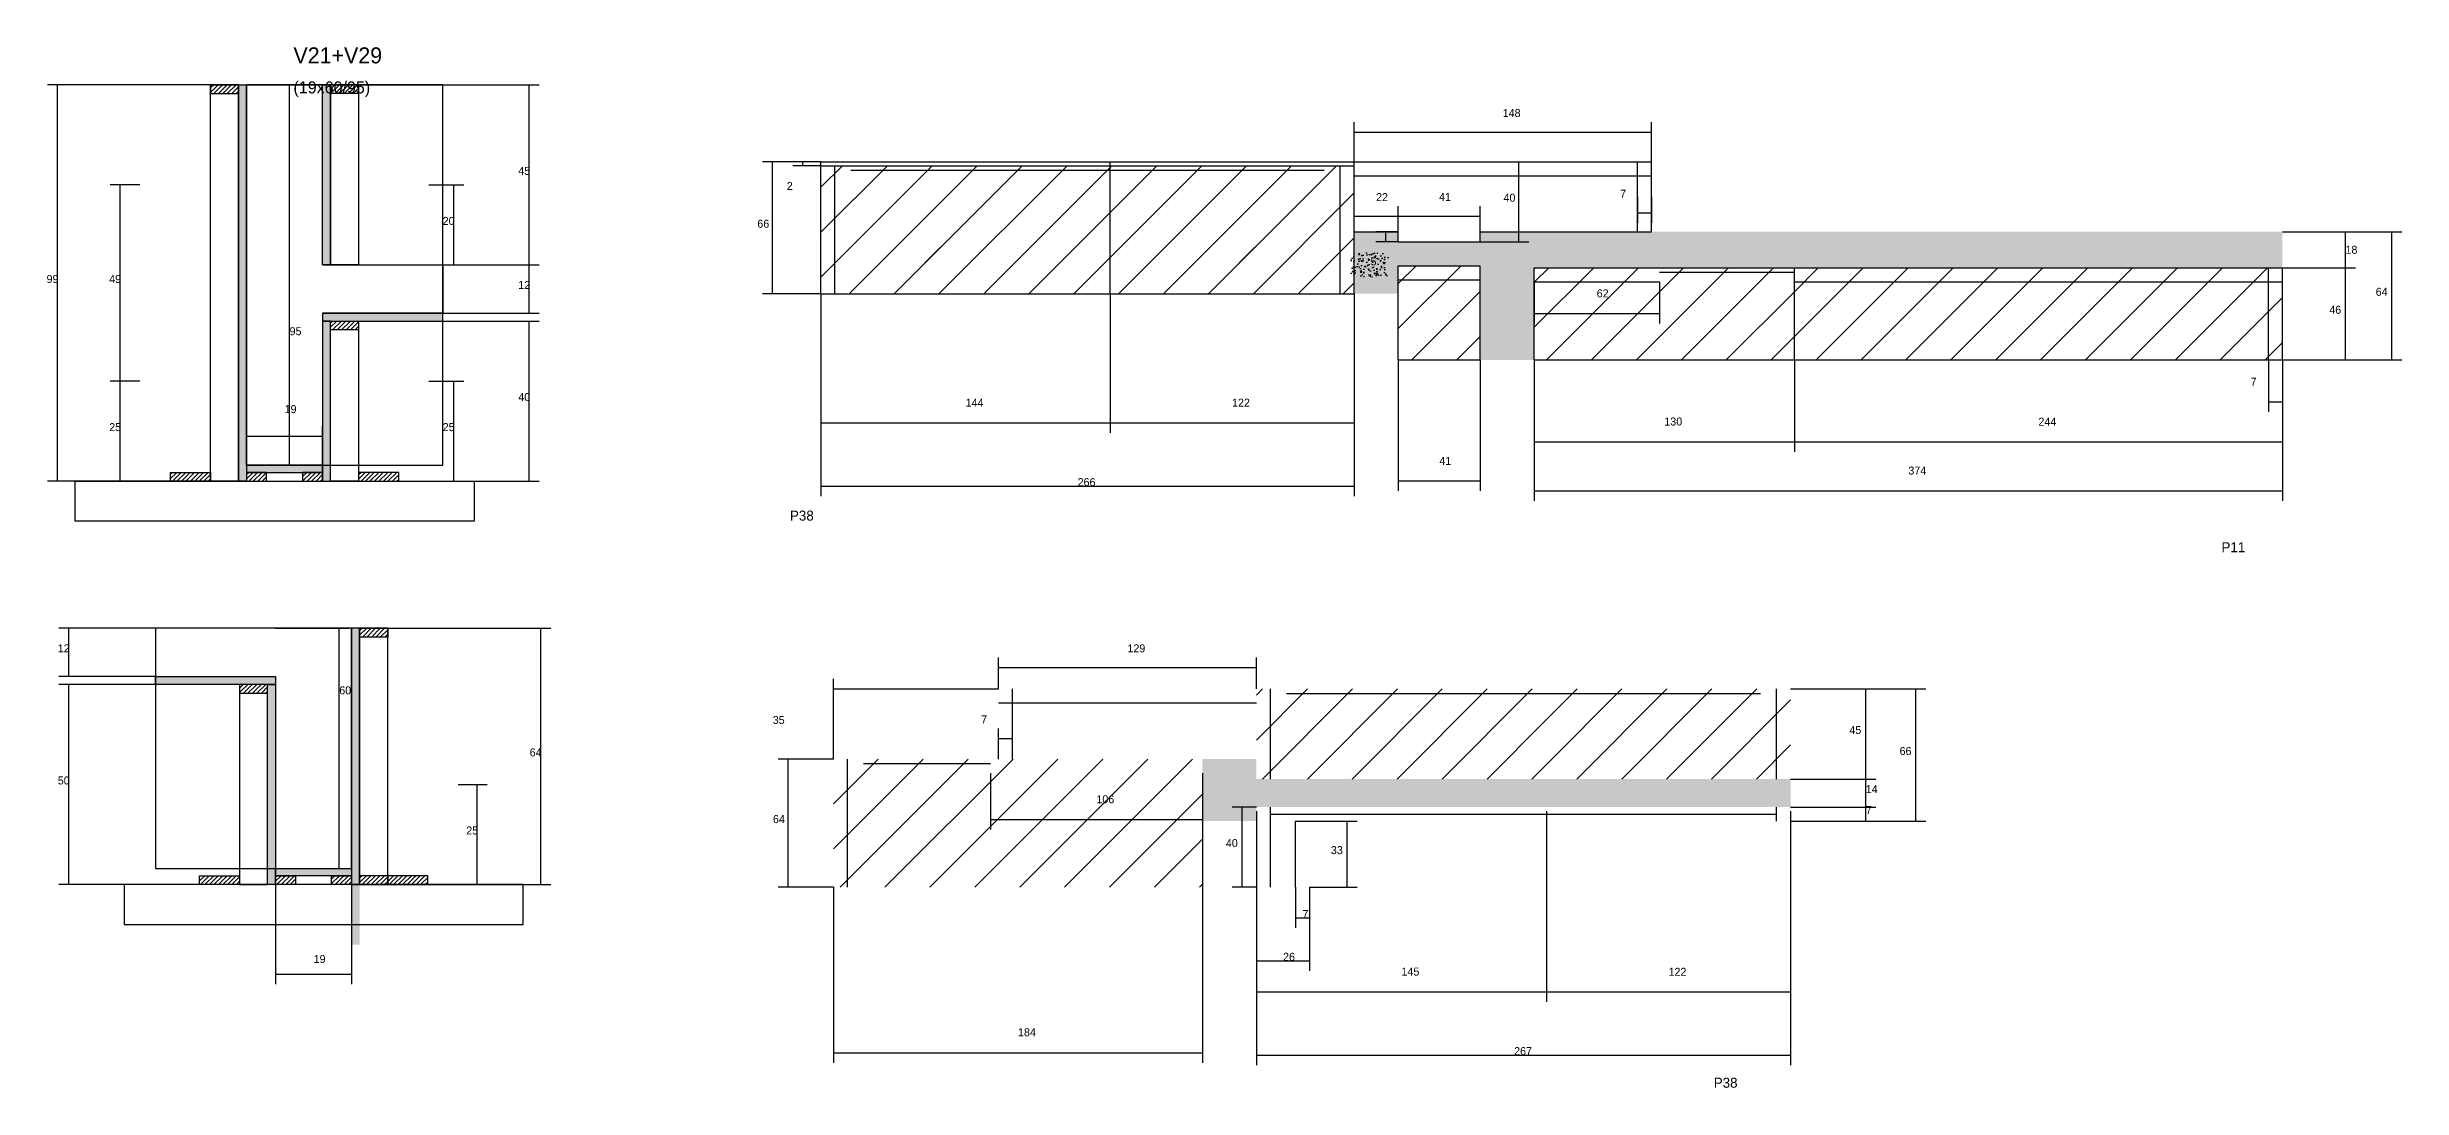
# Model space of a CAD drawing. Header units: metres. Extents: x -7005 to -4338, y 3537 to 4057.
# Drawn here: x -5515 to -4338, y 3537 to 4057 of the extents above; entities that cross this region are included whole.
import ezdxf

# ---------------------------------------------------------------- set-up
doc = ezdxf.new("R2010")
doc.units = ezdxf.units.M
for name, color, linetype in [('CONCRETO', 251, 'Continuous'), ('COTA', 241, 'Continuous'), ('Hachura', 253, 'Continuous'), ('Madeira', 126, 'Continuous'), ('NOMENCLATURA', 7, 'Continuous'), ('Painéis', 200, 'Continuous'), ('SARR_2.2x7', 40, 'Continuous'), ('Texto Seção', 7, 'Continuous')]:
    doc.layers.add(name, color=color, linetype=linetype)

msp = doc.modelspace()

# ---------------------------------------------------------------- hatches: boundary and pattern name
at = {"layer": 'COTA'}
h = msp.add_hatch(dxfattribs=at)
h.set_pattern_fill('AR-CONC', scale=0.03)
h.paths.add_polyline_path([(-4771.8, 3946.3), (-4397.8, 3946.3), (-4397.8, 3964.3), (-4713.3, 3964.3), (-4798.9, 3964.3), (-4798.9, 3959.3), (-4839.9, 3959.3), (-4839.9, 3964.3), (-4861.9, 3964.3), (-4861.9, 3933.3), (-4839.8, 3933.3), (-4839.8, 3947.3), (-4798.8, 3947.3), (-4798.8, 3900.3), (-4771.8, 3900.3)])
h = msp.add_hatch(dxfattribs=at)
h.set_pattern_fill('AR-CONC', scale=0.03)
h.paths.add_polyline_path([(-4844.8, 3941.8), (-4844.8, 3953.8), (-4844.8, 3953.8), (-4863.4, 3953.8), (-4863.4, 3953.8), (-4863.4, 3941.8), (-4863.4, 3941.8), (-4844.8, 3941.8)])
h = msp.add_hatch(dxfattribs=at)
h.set_pattern_fill('AR-CONC', scale=0.03)
h.paths.add_polyline_path([(-4910.7, 3690.9), (-4910.7, 3700.9), (-4910.7, 3700.9), (-4937.7, 3700.9), (-4937.7, 3700.9), (-4937.7, 3669.9), (-4937.7, 3669.9), (-4910.7, 3669.9), (-4910.7, 3669.9), (-4910.7, 3676.9), (-4910.7, 3676.9), (-4643.7, 3676.9), (-4643.7, 3676.9), (-4643.7, 3690.9), (-4643.7, 3690.9), (-4910.7, 3690.9)])
at = {"layer": 'Hachura'}
h = msp.add_hatch(dxfattribs=at)
h.set_pattern_fill('ANSI31', scale=0.5)
h.paths.add_polyline_path([(-5433.5, 4037.7), (-5433.5, 4033.3), (-5433.5, 4033.3), (-5419.5, 4033.3), (-5419.5, 4033.3), (-5419.5, 4037.7), (-5419.5, 4037.7), (-5433.5, 4037.7)])
h = msp.add_hatch(color=8, dxfattribs=at)
h.dxf.hatch_style = 1
h.paths.add_polyline_path([(-5419.5, 4037.7), (-5415.5, 4037.7), (-5415.5, 4037.7), (-5415.5, 3839.7), (-5415.5, 3839.7), (-5419.5, 3839.7), (-5419.5, 3839.7), (-5419.5, 4037.7)])
h = msp.add_hatch(color=8, dxfattribs=at)
h.dxf.hatch_style = 1
h.paths.add_polyline_path([(-5377.5, 4037.7), (-5373.5, 4037.7), (-5373.5, 4037.7), (-5373.5, 3947.7), (-5373.5, 3947.7), (-5377.5, 3947.7), (-5377.5, 3947.7), (-5377.5, 4037.7)])
h = msp.add_hatch(dxfattribs=at)
h.set_pattern_fill('ANSI31', scale=0.5)
h.paths.add_polyline_path([(-5359.5, 4037.7), (-5359.5, 4033.3), (-5359.5, 4033.3), (-5373.5, 4033.3), (-5373.5, 4033.3), (-5373.5, 4037.7), (-5373.5, 4037.7), (-5359.5, 4037.7)])
h = msp.add_hatch(dxfattribs=at)
h.set_pattern_fill('ANSI31', scale=5)
h.paths.add_polyline_path([(-5128.4, 3997.3), (-5128.4, 3933.3), (-4983.9, 3933.3), (-4983.9, 3997.3)])
h = msp.add_hatch(dxfattribs=at)
h.set_pattern_fill('ANSI31', scale=5)
h.paths.add_polyline_path([(-4983.9, 3997.3), (-4983.9, 3933.3), (-4861.9, 3933.3), (-4861.9, 3997.3)])
h = msp.add_hatch(dxfattribs=at)
h.set_pattern_fill('ANSI31', scale=5)
h.paths.add_polyline_path([(-5096.8, 3948.7), (-5029.5, 3948.7), (-5029.5, 3948.7), (-5024, 3964.6), (-5024, 3964.6), (-5091.3, 3964.6), (-5091.3, 3964.6), (-5096.8, 3948.7)])
h = msp.add_hatch(dxfattribs=at)
h.set_pattern_fill('ANSI31', scale=5)
h.paths.add_polyline_path([(-4966.3, 3948.7), (-4898.7, 3948.7), (-4898.7, 3948.7), (-4893.2, 3964.6), (-4893.2, 3964.6), (-4960.8, 3964.6), (-4960.8, 3964.6), (-4966.3, 3948.7)])
h = msp.add_hatch(dxfattribs=at)
h.set_pattern_fill('ANSI31', scale=5)
h.paths.add_polyline_path([(-4839.8, 3900.3), (-4798.8, 3900.3), (-4798.8, 3947.3), (-4839.8, 3947.3)])
h = msp.add_hatch(dxfattribs=at)
h.set_pattern_fill('ANSI31', scale=5)
h.paths.add_polyline_path([(-4771.8, 3946.3), (-4771.8, 3900.3), (-4641.8, 3900.3), (-4641.8, 3946.3)])
h = msp.add_hatch(dxfattribs=at)
h.set_pattern_fill('ANSI31', scale=5)
h.paths.add_polyline_path([(-4641.8, 3946.3), (-4641.8, 3900.3), (-4397.8, 3900.3), (-4397.8, 3946.3)])
h = msp.add_hatch(color=8, dxfattribs=at)
h.dxf.hatch_style = 1
h.paths.add_polyline_path([(-5317.5, 3919.7), (-5317.5, 3923.7), (-5317.5, 3923.7), (-5377.5, 3923.7), (-5377.5, 3923.7), (-5377.5, 3919.7), (-5377.5, 3919.7), (-5317.5, 3919.7)])
h = msp.add_hatch(color=8, dxfattribs=at)
h.dxf.hatch_style = 1
h.paths.add_polyline_path([(-5373.5, 3919.7), (-5377.5, 3919.7), (-5377.5, 3919.7), (-5377.5, 3839.7), (-5377.5, 3839.7), (-5373.5, 3839.7), (-5373.5, 3839.7), (-5373.5, 3919.7)])
h = msp.add_hatch(dxfattribs=at)
h.set_pattern_fill('ANSI31', scale=0.5)
h.paths.add_polyline_path([(-5359.5, 3919.7), (-5359.5, 3915.3), (-5359.5, 3915.3), (-5373.5, 3915.3), (-5373.5, 3915.3), (-5373.5, 3919.7), (-5373.5, 3919.7), (-5359.5, 3919.7)])
h = msp.add_hatch(dxfattribs=at)
h.set_pattern_fill('ANSI31', scale=0.5)
h.paths.add_polyline_path([(-5453.5, 3839.7), (-5453.5, 3844.1), (-5453.5, 3844.1), (-5433.5, 3844.1), (-5433.5, 3844.1), (-5433.5, 3839.7), (-5433.5, 3839.7), (-5453.5, 3839.7)])
h = msp.add_hatch(color=8, dxfattribs=at)
h.dxf.hatch_style = 1
h.paths.add_polyline_path([(-5377.5, 3844.1), (-5377.5, 3847.7), (-5377.5, 3847.7), (-5415.5, 3847.7), (-5415.5, 3847.7), (-5415.5, 3844.1), (-5415.5, 3844.1), (-5377.5, 3844.1)])
h = msp.add_hatch(dxfattribs=at)
h.set_pattern_fill('ANSI31', scale=0.5)
h.paths.add_polyline_path([(-5405.5, 3839.7), (-5405.5, 3844.1), (-5405.5, 3844.1), (-5415.5, 3844.1), (-5415.5, 3844.1), (-5415.5, 3839.7), (-5415.5, 3839.7), (-5405.5, 3839.7)])
h = msp.add_hatch(dxfattribs=at)
h.set_pattern_fill('ANSI31', scale=0.5)
h.paths.add_polyline_path([(-5377.5, 3839.7), (-5377.5, 3844.1), (-5377.5, 3844.1), (-5387.5, 3844.1), (-5387.5, 3844.1), (-5387.5, 3839.7), (-5387.5, 3839.7), (-5377.5, 3839.7)])
h = msp.add_hatch(dxfattribs=at)
h.set_pattern_fill('ANSI31', scale=0.5)
h.paths.add_polyline_path([(-5339.5, 3839.7), (-5339.5, 3844.1), (-5339.5, 3844.1), (-5359.5, 3844.1), (-5359.5, 3844.1), (-5359.5, 3839.7), (-5359.5, 3839.7), (-5339.5, 3839.7)])
h = msp.add_hatch(color=8, dxfattribs=at)
h.dxf.hatch_style = 1
h.paths.add_polyline_path([(-5359, 3766.2), (-5363, 3766.2), (-5363, 3766.2), (-5363, 3608.2), (-5363, 3608.2), (-5359, 3608.2), (-5359, 3608.2), (-5359, 3766.2)])
h = msp.add_hatch(dxfattribs=at)
h.set_pattern_fill('ANSI31', scale=0.5)
h.paths.add_polyline_path([(-5345, 3766.2), (-5345, 3761.8), (-5345, 3761.8), (-5359, 3761.8), (-5359, 3761.8), (-5359, 3766.2), (-5359, 3766.2), (-5345, 3766.2)])
h = msp.add_hatch(color=8, dxfattribs=at)
h.dxf.hatch_style = 1
h.paths.add_polyline_path([(-5461, 3738.2), (-5461, 3742.2), (-5461, 3742.2), (-5401, 3742.2), (-5401, 3742.2), (-5401, 3738.2), (-5401, 3738.2), (-5461, 3738.2)])
h = msp.add_hatch(dxfattribs=at)
h.set_pattern_fill('ANSI31', scale=0.5)
h.paths.add_polyline_path([(-5419, 3738.2), (-5419, 3733.8), (-5419, 3733.8), (-5405, 3733.8), (-5405, 3733.8), (-5405, 3738.2), (-5405, 3738.2), (-5419, 3738.2)])
h = msp.add_hatch(color=8, dxfattribs=at)
h.dxf.hatch_style = 1
h.paths.add_polyline_path([(-5405, 3738.2), (-5401, 3738.2), (-5401, 3738.2), (-5401, 3638.2), (-5401, 3638.2), (-5405, 3638.2), (-5405, 3638.2), (-5405, 3738.2)])
h = msp.add_hatch(dxfattribs=at)
h.set_pattern_fill('ANSI31', scale=5)
h.paths.add_polyline_path([(-4765.7, 3690.9), (-4765.7, 3735.9), (-4910.7, 3735.9), (-4910.7, 3700.9), (-4910.7, 3690.9)])
h = msp.add_hatch(dxfattribs=at)
h.set_pattern_fill('ANSI31', scale=5)
h.paths.add_polyline_path([(-4765.7, 3735.9), (-4765.7, 3690.9), (-4643.7, 3690.9), (-4643.7, 3735.9)])
h = msp.add_hatch(dxfattribs=at)
h.set_pattern_fill('ANSI31', scale=5)
h.paths.add_polyline_path([(-5122.2, 3636.9), (-4937.7, 3636.9), (-4937.7, 3700.9), (-5122.2, 3700.9)])
h = msp.add_hatch(dxfattribs=at)
h.set_pattern_fill('ANSI31', scale=0.5)
h.paths.add_polyline_path([(-5439, 3638.2), (-5439, 3642.6), (-5439, 3642.6), (-5419, 3642.6), (-5419, 3642.6), (-5419, 3638.2), (-5419, 3638.2), (-5439, 3638.2)])
h = msp.add_hatch(color=8, dxfattribs=at)
h.dxf.hatch_style = 1
h.paths.add_polyline_path([(-5401, 3642.6), (-5401, 3646.2), (-5401, 3646.2), (-5363, 3646.2), (-5363, 3646.2), (-5363, 3642.6), (-5363, 3642.6), (-5401, 3642.6)])
h = msp.add_hatch(dxfattribs=at)
h.set_pattern_fill('ANSI31', scale=0.5)
h.paths.add_polyline_path([(-5401, 3638.2), (-5401, 3642.6), (-5401, 3642.6), (-5391, 3642.6), (-5391, 3642.6), (-5391, 3638.2), (-5391, 3638.2), (-5401, 3638.2)])
h = msp.add_hatch(dxfattribs=at)
h.set_pattern_fill('ANSI31', scale=0.5)
h.paths.add_polyline_path([(-5373, 3638.2), (-5373, 3642.6), (-5373, 3642.6), (-5363, 3642.6), (-5363, 3642.6), (-5363, 3638.2), (-5363, 3638.2), (-5373, 3638.2)])
h = msp.add_hatch(dxfattribs=at)
h.set_pattern_fill('ANSI31', scale=0.5)
h.paths.add_polyline_path([(-5345, 3638.2), (-5345, 3642.6), (-5345, 3642.6), (-5359, 3642.6), (-5359, 3642.6), (-5359, 3638.2), (-5359, 3638.2), (-5345, 3638.2)])
h = msp.add_hatch(dxfattribs=at)
h.set_pattern_fill('ANSI31', scale=0.5)
h.paths.add_polyline_path([(-5325, 3638.2), (-5325, 3642.6), (-5325, 3642.6), (-5345, 3642.6), (-5345, 3642.6), (-5345, 3638.2), (-5345, 3638.2), (-5325, 3638.2)])

# ---------------------------------------------------------------- linework, layer by layer
at = {"layer": 'CONCRETO'}
msp.add_lwpolyline([(-5377.5, 3947.7), (-5317.5, 3947.7), (-5317.5, 3923.7), (-5377.5, 3923.7), (-5377.5, 3847.7), (-5415.5, 3847.7), (-5415.5, 3993.7), (-5415.5, 4037.7), (-5377.5, 4037.7)], dxfattribs=at)
for points in [[(-5415.5, 3847.7), (-5317.5, 3847.7), (-5317.5, 4037.7), (-5415.5, 4037.7)], [(-5363, 3746.2), (-5363, 3766.2), (-5461, 3766.2), (-5461, 3742.2), (-5401, 3742.2), (-5401, 3646.2), (-5363, 3646.2), (-5363, 3746.2)], [(-5461, 3646.2), (-5363, 3646.2), (-5363, 3766.2), (-5461, 3766.2)]]:
    msp.add_lwpolyline(points, close=True, dxfattribs=at)
at = {"layer": 'COTA'}
for p, q in [((-5433.5, 4037.7), (-5515, 4037.7)), ((-5510, 3839.7), (-5510, 4037.7)), ((-5377.5, 4037.7), (-5399, 4037.7)), ((-5394, 3847.7), (-5394, 4037.7)), ((-5373.5, 4037.7), (-5269.2, 4037.7)), ((-5274.2, 3947.7), (-5274.2, 4037.7)), ((-4861.9, 3999.3), (-4861.9, 4019)), ((-4713.3, 3999.3), (-4713.3, 4019)), ((-4861.9, 4014), (-4713.3, 4014)), ((-5128.4, 3999.3), (-5157.6, 3999.3)), ((-5152.6, 3933.3), (-5152.6, 3999.3)), ((-5128.4, 3999.3), (-5142.5, 3999.3)), ((-5128.4, 3997.3), (-5142.5, 3997.3)), ((-5137.5, 3997.3), (-5137.5, 3999.3)), ((-4798.9, 3999.3), (-4774.6, 3999.3)), ((-4779.6, 3959.3), (-4779.6, 3999.3)), ((-5468.9, 3987.7), (-5483.7, 3987.7)), ((-5478.7, 3889.7), (-5478.7, 3987.7)), ((-5324.5, 3987.7), (-5307, 3987.7)), ((-5312, 3947.7), (-5312, 3987.7)), ((-4720.3, 3981.8), (-4720.3, 3968.7)), ((-4713.3, 3981.8), (-4713.3, 3968.7)), ((-4861.9, 3964.3), (-4861.9, 3977.1)), ((-4861.9, 3972.1), (-4839.9, 3972.1)), ((-4839.9, 3964.3), (-4839.9, 3977.1)), ((-4839.9, 3964.3), (-4839.9, 3977.1)), ((-4839.9, 3972.1), (-4798.9, 3972.1)), ((-4798.9, 3964.3), (-4798.9, 3977.1)), ((-4720.3, 3973.7), (-4713.3, 3973.7)), ((-4839.9, 3964.3), (-4851.1, 3964.3)), ((-4839.9, 3959.3), (-4851.1, 3959.3)), ((-4846.1, 3959.3), (-4846.1, 3964.3)), ((-4798.9, 3959.3), (-4774.6, 3959.3)), ((-4397.8, 3964.3), (-4361.3, 3964.3)), ((-4397.8, 3964.3), (-4338.1, 3964.3)), ((-4366.3, 3946.3), (-4366.3, 3964.3)), ((-4343.1, 3900.3), (-4343.1, 3964.3)), ((-5373.5, 3947.7), (-5269.2, 3947.7)), ((-5331.4, 3947.7), (-5307, 3947.7)), ((-5317.5, 3947.7), (-5269.2, 3947.7)), ((-5274.2, 3923.7), (-5274.2, 3947.7)), ((-4397.8, 3946.3), (-4361.3, 3946.3)), ((-4397.8, 3946.3), (-4361.3, 3946.3)), ((-4366.3, 3900.3), (-4366.3, 3946.3)), ((-5128.4, 3933.3), (-5157.6, 3933.3)), ((-5128.4, 3933.3), (-5128.4, 3863.8)), ((-5128.4, 3933.3), (-5128.4, 3832.2)), ((-4983.9, 3933.3), (-4983.9, 3863.8)), ((-4983.9, 3933.3), (-4983.9, 3863.8)), ((-4861.9, 3933.3), (-4861.9, 3863.8)), ((-4861.9, 3933.3), (-4861.9, 3832.2)), ((-4771.8, 3939.3), (-4771.8, 3918.4)), ((-4709.3, 3939.3), (-4709.3, 3918.4)), ((-5317.5, 3923.7), (-5269.2, 3923.7)), ((-4771.8, 3923.4), (-4709.3, 3923.4)), ((-5317.5, 3919.7), (-5269.2, 3919.7)), ((-5274.2, 3839.7), (-5274.2, 3919.7)), ((-4839.8, 3900.3), (-4839.8, 3834.8)), ((-4798.8, 3900.3), (-4798.8, 3834.8)), ((-4771.8, 3900.3), (-4771.8, 3854.3)), ((-4771.8, 3900.3), (-4771.8, 3829.8)), ((-4641.8, 3900.3), (-4641.8, 3854.3)), ((-4641.8, 3900.3), (-4641.8, 3854.3)), ((-4404.8, 3900.3), (-4404.8, 3874.3)), ((-4397.8, 3900.3), (-4397.8, 3854.3)), ((-4397.8, 3900.3), (-4397.8, 3829.8)), ((-4397.8, 3900.3), (-4361.3, 3900.3)), ((-4397.8, 3900.3), (-4338.1, 3900.3)), ((-4397.8, 3900.3), (-4397.8, 3874.3)), ((-5468.9, 3889.7), (-5483.7, 3889.7)), ((-5468.9, 3889.7), (-5483.7, 3889.7)), ((-5478.7, 3839.7), (-5478.7, 3889.7)), ((-5324.5, 3889.7), (-5307, 3889.7)), ((-5312, 3839.7), (-5312, 3889.7)), ((-4404.8, 3879.3), (-4397.8, 3879.3)), ((-5415.5, 3847.7), (-5415.5, 3867.2)), ((-5415.5, 3862.2), (-5377.5, 3862.2)), ((-5377.5, 3847.7), (-5377.5, 3867.2)), ((-5128.4, 3868.8), (-4983.9, 3868.8)), ((-4983.9, 3868.8), (-4861.9, 3868.8)), ((-4771.8, 3859.3), (-4641.8, 3859.3)), ((-4641.8, 3859.3), (-4397.8, 3859.3)), ((-5453.5, 3839.7), (-5515, 3839.7)), ((-5468.9, 3839.7), (-5483.7, 3839.7)), ((-5377.5, 3847.7), (-5399, 3847.7)), ((-5339.5, 3839.7), (-5269.2, 3839.7)), ((-5331.4, 3839.7), (-5307, 3839.7)), ((-4839.8, 3839.8), (-4798.8, 3839.8)), ((-5128.4, 3837.2), (-4861.9, 3837.2)), ((-4771.8, 3834.8), (-4397.8, 3834.8)), ((-5461, 3766.2), (-5509.4, 3766.2)), ((-5504.4, 3742.2), (-5504.4, 3766.2)), ((-5401, 3766.2), (-5364.2, 3766.2)), ((-5369.2, 3646.2), (-5369.2, 3766.2)), ((-5345, 3766.2), (-5263.5, 3766.2)), ((-5268.5, 3638.2), (-5268.5, 3766.2)), ((-5039.7, 3735.9), (-5039.7, 3751.6)), ((-5039.7, 3746.6), (-4910.7, 3746.6)), ((-4910.7, 3735.9), (-4910.7, 3751.6)), ((-5461, 3742.2), (-5509.4, 3742.2)), ((-5461, 3738.2), (-5509.4, 3738.2)), ((-5504.4, 3638.2), (-5504.4, 3738.2)), ((-5122.2, 3700.9), (-5122.2, 3740.9)), ((-5122.2, 3735.9), (-5039.7, 3735.9)), ((-5039.7, 3735.9), (-5039.7, 3740.9)), ((-4643.7, 3735.9), (-4576.1, 3735.9)), ((-4643.7, 3735.9), (-4601.1, 3735.9)), ((-4606.1, 3690.9), (-4606.1, 3735.9)), ((-4581.1, 3669.9), (-4581.1, 3735.9)), ((-5039.7, 3700.9), (-5039.7, 3716.1)), ((-5039.7, 3711.1), (-5032.7, 3711.1)), ((-5032.7, 3700.9), (-5032.7, 3716.1)), ((-5122.2, 3700.9), (-5149.8, 3700.9)), ((-5144.8, 3636.9), (-5144.8, 3700.9)), ((-5309.7, 3688.2), (-5295.2, 3688.2)), ((-5300.2, 3638.2), (-5300.2, 3688.2)), ((-5043.7, 3693.9), (-5043.7, 3665.7)), ((-4937.7, 3693.9), (-4937.7, 3665.7)), ((-4643.7, 3690.9), (-4601.1, 3690.9)), ((-4643.7, 3690.9), (-4601.1, 3690.9)), ((-4606.1, 3676.9), (-4606.1, 3690.9)), ((-4910.7, 3676.9), (-4922.9, 3676.9)), ((-4917.9, 3636.9), (-4917.9, 3676.9)), ((-4910.7, 3674.9), (-4910.7, 3579.6)), ((-4910.7, 3674.9), (-4910.7, 3548)), ((-4765.7, 3674.9), (-4765.7, 3579.6)), ((-4765.7, 3674.9), (-4765.7, 3579.6)), ((-4643.7, 3676.9), (-4601.1, 3676.9)), ((-4643.7, 3676.9), (-4601.1, 3676.9)), ((-4643.7, 3674.9), (-4643.7, 3579.6)), ((-4643.7, 3674.9), (-4643.7, 3548)), ((-4606.1, 3669.9), (-4606.1, 3676.9)), ((-5043.7, 3670.7), (-4937.7, 3670.7)), ((-4937.7, 3669.9), (-4937.7, 3549.2)), ((-4884.2, 3669.9), (-4860.3, 3669.9)), ((-4865.3, 3636.9), (-4865.3, 3669.9)), ((-4643.7, 3669.9), (-4576.1, 3669.9)), ((-4643.7, 3669.9), (-4601.1, 3669.9)), ((-5439, 3638.2), (-5509.4, 3638.2)), ((-5401, 3646.2), (-5364.2, 3646.2)), ((-5401, 3638.2), (-5401, 3588.5)), ((-5363, 3638.2), (-5363, 3588.5)), ((-5325, 3638.2), (-5263.5, 3638.2)), ((-5325, 3638.2), (-5295.2, 3638.2)), ((-5122.2, 3636.9), (-5149.8, 3636.9)), ((-5122.2, 3636.9), (-5122.2, 3549.2)), ((-4910.7, 3636.9), (-4922.9, 3636.9)), ((-4910.7, 3636.9), (-4910.7, 3595.1)), ((-4891.2, 3636.9), (-4891.2, 3616.5)), ((-4884.2, 3636.9), (-4884.2, 3616.5)), ((-4884.2, 3636.9), (-4860.3, 3636.9)), ((-4884.2, 3636.9), (-4884.2, 3595.1)), ((-4891.2, 3621.5), (-4884.2, 3621.5)), ((-5401, 3593.5), (-5363, 3593.5)), ((-4910.7, 3600.1), (-4884.2, 3600.1)), ((-4910.7, 3584.6), (-4765.7, 3584.6)), ((-4765.7, 3584.6), (-4643.7, 3584.6)), ((-5122.2, 3554.2), (-4937.7, 3554.2)), ((-4910.7, 3553), (-4643.7, 3553))]:
    msp.add_line(p, q, dxfattribs=at)
at = {"layer": 'Madeira'}
for points in [[(-5433.5, 4037.7), (-5433.5, 4033.3), (-5419.5, 4033.3), (-5419.5, 4037.7)], [(-5433.5, 4037.7), (-5419.5, 4037.7), (-5419.5, 3839.7), (-5433.5, 3839.7)], [(-5359.5, 4037.7), (-5359.5, 4033.3), (-5373.5, 4033.3), (-5373.5, 4037.7)], [(-5359.5, 3947.7), (-5373.5, 3947.7), (-5373.5, 4037.7), (-5359.5, 4037.7)], [(-5359.5, 3919.7), (-5359.5, 3915.3), (-5373.5, 3915.3), (-5373.5, 3919.7)], [(-5359.5, 3839.7), (-5373.5, 3839.7), (-5373.5, 3919.7), (-5359.5, 3919.7)], [(-5301.7, 3819.7), (-5501.3, 3819.7), (-5501.3, 3839.7), (-5301.7, 3839.7)], [(-5453.5, 3839.7), (-5453.5, 3844.1), (-5433.5, 3844.1), (-5433.5, 3839.7)], [(-5405.5, 3839.7), (-5405.5, 3844.1), (-5415.5, 3844.1), (-5415.5, 3839.7)], [(-5377.5, 3839.7), (-5377.5, 3844.1), (-5387.5, 3844.1), (-5387.5, 3839.7)], [(-5339.5, 3839.7), (-5339.5, 3844.1), (-5359.5, 3844.1), (-5359.5, 3839.7)], [(-5345, 3766.2), (-5345, 3761.8), (-5359, 3761.8), (-5359, 3766.2)], [(-5345, 3766.2), (-5359, 3766.2), (-5359, 3638.2), (-5345, 3638.2)], [(-5419, 3738.2), (-5419, 3733.8), (-5405, 3733.8), (-5405, 3738.2)], [(-5419, 3638.2), (-5405, 3638.2), (-5405, 3738.2), (-5419, 3738.2)], [(-5476.8, 3618.2), (-5277.3, 3618.2), (-5277.3, 3638.2), (-5476.8, 3638.2)], [(-5439, 3638.2), (-5439, 3642.6), (-5419, 3642.6), (-5419, 3638.2)], [(-5401, 3638.2), (-5401, 3642.6), (-5391, 3642.6), (-5391, 3638.2)], [(-5373, 3638.2), (-5373, 3642.6), (-5363, 3642.6), (-5363, 3638.2)], [(-5345, 3638.2), (-5345, 3642.6), (-5359, 3642.6), (-5359, 3638.2)], [(-5325, 3638.2), (-5325, 3642.6), (-5345, 3642.6), (-5345, 3638.2)]]:
    msp.add_lwpolyline(points, close=True, dxfattribs=at)
at = {"layer": 'Painéis'}
for p, q in [((-5128.4, 3999.3), (-4861.9, 3999.3)), ((-5128.4, 3933.3), (-5128.4, 3999.3)), ((-5128.4, 3997.3), (-4861.9, 3997.3)), ((-4983.9, 3933.3), (-4983.9, 3999.3)), ((-4861.9, 3999.3), (-4713.3, 3999.3)), ((-4861.9, 3964.3), (-4861.9, 3999.3)), ((-4861.9, 3933.3), (-4861.9, 3997.3)), ((-4713.3, 3964.3), (-4713.3, 3999.3)), ((-4861.9, 3964.3), (-4839.9, 3964.3)), ((-4839.9, 3959.3), (-4839.9, 3964.3)), ((-4839.9, 3959.3), (-4798.9, 3959.3)), ((-4798.9, 3964.3), (-4713.3, 3964.3)), ((-4798.9, 3959.3), (-4798.9, 3964.3)), ((-4839.8, 3947.3), (-4798.8, 3947.3)), ((-4839.8, 3900.3), (-4839.8, 3947.3)), ((-4798.8, 3900.3), (-4798.8, 3947.3)), ((-4771.8, 3946.3), (-4397.8, 3946.3)), ((-4771.8, 3900.3), (-4771.8, 3946.3)), ((-4641.8, 3900.3), (-4641.8, 3946.3)), ((-4397.8, 3900.3), (-4397.8, 3946.3)), ((-5128.4, 3933.3), (-4861.9, 3933.3)), ((-5377.5, 3923.7), (-5317.5, 3923.7)), ((-4839.8, 3900.3), (-4798.8, 3900.3)), ((-4771.8, 3900.3), (-4397.8, 3900.3))]:
    msp.add_line(p, q, dxfattribs=at)
for points in [[(-5419.5, 4037.7), (-5415.5, 4037.7), (-5415.5, 3839.7), (-5419.5, 3839.7)], [(-5377.5, 4037.7), (-5373.5, 4037.7), (-5373.5, 3947.7), (-5377.5, 3947.7)], [(-5317.5, 3919.7), (-5317.5, 3923.7), (-5377.5, 3923.7), (-5377.5, 3919.7)], [(-5373.5, 3919.7), (-5377.5, 3919.7), (-5377.5, 3839.7), (-5373.5, 3839.7)], [(-5377.5, 3844.1), (-5377.5, 3847.7), (-5415.5, 3847.7), (-5415.5, 3844.1)], [(-5359, 3766.2), (-5363, 3766.2), (-5363, 3638.2), (-5359, 3638.2)], [(-5461, 3738.2), (-5461, 3742.2), (-5401, 3742.2), (-5401, 3738.2)], [(-5405, 3738.2), (-5401, 3738.2), (-5401, 3638.2), (-5405, 3638.2)], [(-5401, 3642.6), (-5401, 3646.2), (-5363, 3646.2), (-5363, 3642.6)]]:
    msp.add_lwpolyline(points, close=True, dxfattribs=at)
at = {"layer": 'SARR_2.2x7'}
for p, q in [((-5121.4, 3945.3), (-5121.4, 3997.3)), ((-5113.4, 3995.1), (-4983.9, 3995.1)), ((-4983.9, 3995.1), (-4876.9, 3995.1)), ((-4868.9, 3945.3), (-4868.9, 3997.3)), ((-4861.9, 3992.3), (-4713.3, 3992.3)), ((-4720.3, 3964.3), (-4720.3, 3999.3)), ((-5121.4, 3933.3), (-5121.4, 3945.3)), ((-4868.9, 3933.3), (-4868.9, 3945.3)), ((-4709.3, 3944.1), (-4641.8, 3944.1)), ((-4404.8, 3900.3), (-4404.8, 3946.3)), ((-4839.8, 3940.3), (-4798.8, 3940.3)), ((-4771.8, 3939.3), (-4709.3, 3939.3)), ((-4641.8, 3939.3), (-4397.8, 3939.3)), ((-5032.7, 3700.9), (-5032.7, 3735.9)), ((-4903.7, 3690.9), (-4903.7, 3735.9)), ((-4895.7, 3733.7), (-4765.7, 3733.7)), ((-4765.7, 3733.7), (-4658.7, 3733.7)), ((-4650.7, 3690.9), (-4650.7, 3735.9)), ((-5039.7, 3728.9), (-4910.7, 3728.9)), ((-5115.2, 3636.9), (-5115.2, 3700.9)), ((-5107.2, 3698.7), (-5043.7, 3698.7)), ((-4903.7, 3636.9), (-4903.7, 3676.9)), ((-4903.7, 3673.4), (-4765.7, 3673.4)), ((-4765.7, 3673.4), (-4650.7, 3673.4)), ((-4650.7, 3669.9), (-4650.7, 3676.9)), ((-4891.2, 3636.9), (-4891.2, 3669.9)), ((-4891.2, 3669.9), (-4884.2, 3669.9))]:
    msp.add_line(p, q, dxfattribs=at)

# ---------------------------------------------------------------- texts
at = {"layer": 'COTA'}
for s, p in [('148', (-4787.6, 4021.6)), ('45', (-5279.7, 3992.7)), ('2', (-5145.5, 3985.2)), ('22', (-4850.9, 3979.6)), ('41', (-4819.4, 3979.7)), ('40', (-4787.2, 3979.3)), ('7', (-4728.9, 3981.3)), ('20', (-5317.5, 3967.7)), ('66', (-5160.2, 3966.3)), ('18', (-4366.3, 3953.3)), ('5', (-4853.7, 3947.5)), ('99', (-5515.5, 3938.7)), ('49', (-5484.2, 3938.7)), ('12', (-5279.7, 3935.7)), ('62', (-4740.6, 3931.5)), ('64', (-4351.2, 3932.3)), ('46', (-4374.4, 3923.3)), ('95', (-5394, 3912.6)), ('7', (-4413.7, 3887.4)), ('19', (-5396.5, 3873.7)), ('40', (-5279.7, 3879.7)), ('144', (-5056.1, 3876.9)), ('122', (-4922.9, 3876.9)), ('25', (-5484.2, 3864.7)), ('25', (-5317.5, 3864.7)), ('130', (-4706.8, 3867.5)), ('244', (-4519.8, 3867.4)), ('41', (-4819.3, 3847.8)), ('266', (-5000.1, 3837.2)), ('374', (-4584.8, 3843)), ('12', (-5509.9, 3754.2)), ('129', (-4975.2, 3754.2)), ('60', (-5369.2, 3733.2)), ('35', (-5152.5, 3718.4)), ('7', (-5048.3, 3718.7)), ('45', (-4614.3, 3713.4)), ('64', (-5274, 3702.2)), ('66', (-4589.2, 3702.9)), ('50', (-5509.9, 3688.2)), ('14', (-4606.1, 3683.9)), ('64', (-5152.4, 3668.9)), ('106', (-4990.7, 3678.8)), ('7', (-4606.1, 3673.4)), ('25', (-5305.7, 3663.2)), ('40', (-4926, 3656.9)), ('33', (-4873.5, 3653.4)), ('7', (-4887.7, 3621.5)), ('19', (-5382, 3599)), ('26', (-4897.4, 3600.1)), ('145', (-4838.2, 3592.7)), ('122', (-4704.7, 3592.6)), ('184', (-5029.9, 3562.4)), ('267', (-4781.9, 3553))]:
    msp.add_text(s, height=4, dxfattribs=at).set_placement(p)
at = {"layer": 'NOMENCLATURA'}
for s, p in [('P38', (-5143.9, 3820)), ('P11', (-4428.3, 3804.2)), ('P38', (-4682.1, 3536.7))]:
    msp.add_text(s, height=5, dxfattribs=at).set_placement(p)
at = {"layer": 'Texto Seção'}
for s, height, p in [('V21+V29', 8, (-5392.1, 4048.4)), ('(19x60/95)', 6, (-5392.1, 4033.4))]:
    msp.add_text(s, height=height, dxfattribs=at).set_placement(p)

doc.saveas('drawing.dxf')
